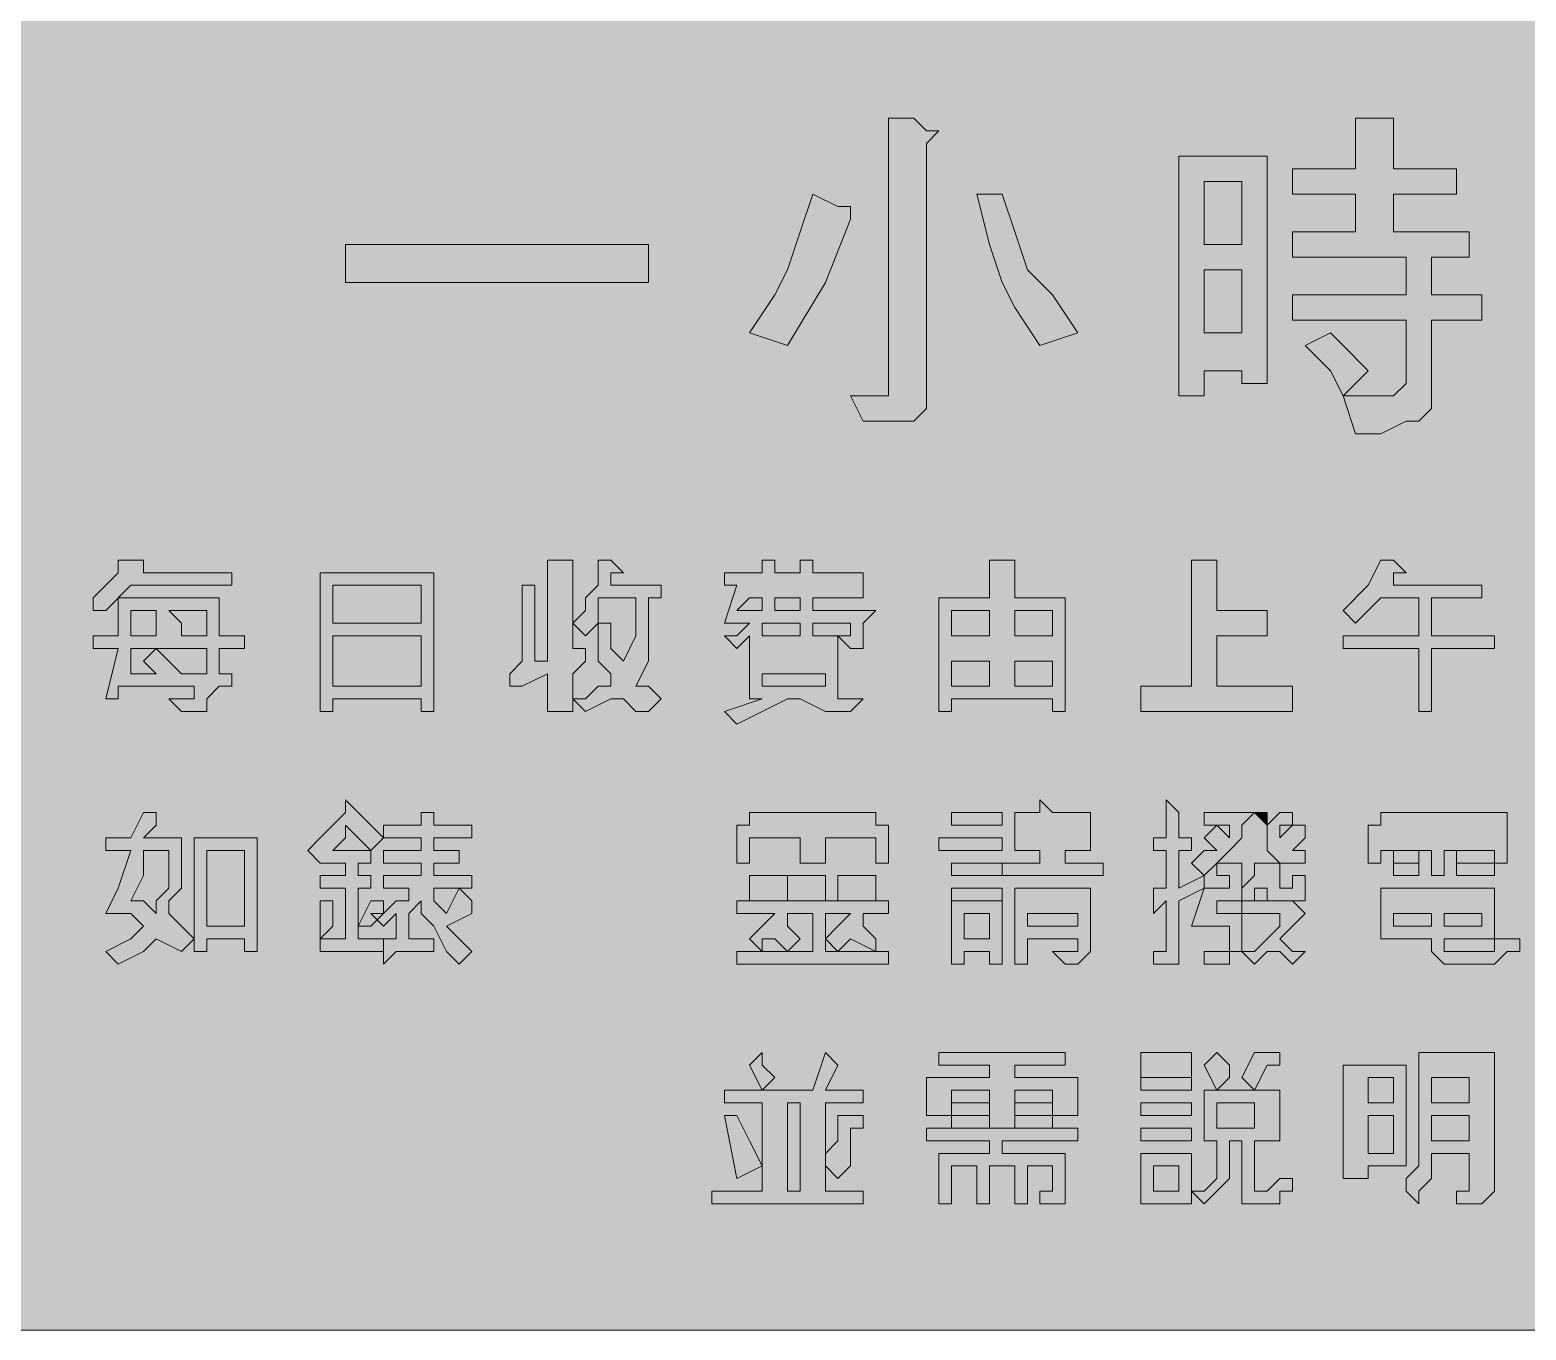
# Model space of a CAD drawing. Header units: metres. Extents: x 10 to 558, y 11 to 258.
# Drawn here: x 141.8 to 284, y 11.3 to 134.9 of the extents above; entities that cross this region are included whole.
import ezdxf

# ---------------------------------------------------------------- set-up
doc = ezdxf.new("R2010")
doc.units = ezdxf.units.M
doc.layers.add('FILL_FIREBRICK_C36B00', color=7, linetype='Continuous', true_color=0xc36b00)
doc.layers.add('FILL_WHITE_FFFFFF', color=7, linetype='Continuous', true_color=0xffffff)

msp = doc.modelspace()

# ---------------------------------------------------------------- hatches: boundary and pattern name
at = {"layer": 'FILL_FIREBRICK_C36B00', "true_color": 0xc36b00}
h = msp.add_hatch(color=7, dxfattribs=at)
h.dxf.hatch_style = 1
h.paths.add_polyline_path([(552.54, 258.46), (553.8, 258.33), (554.83, 257.97), (555.75, 257.28), (557.14, 255.67), (557.56, 254.96), (557.85, 254.28), (558.11, 252.89), (558.15, 251.28), (558.15, 18.48), (558.15, 14.88), (557.75, 14.83), (557.44, 14.67), (556.95, 14.13), (556.46, 13.36), (555.75, 12.48), (554.83, 11.79), (553.8, 11.43), (552.54, 11.3), (550.95, 11.28), (16.95, 11.28), (13.35, 11.28), (12.6, 11.88), (11.83, 12.29), (10.95, 12.48), (10.26, 14.09), (9.9, 15.48), (9.77, 16.87), (9.75, 18.48), (9.75, 251.28), (9.75, 254.88), (10.35, 255.63), (10.76, 256.4), (10.95, 257.28), (11.83, 257.47), (12.6, 257.88), (13.35, 258.48), (16.95, 258.48), (550.95, 258.48), (552.54, 258.46)])
at = {"layer": 'FILL_WHITE_FFFFFF', "true_color": 0xffffff}
h = msp.add_hatch(color=7, dxfattribs=at)
h.dxf.hatch_style = 1
h.paths.add_polyline_path([(226.95, 125.28), (228.15, 125.28), (226.95, 124.08), (226.95, 101.28), (226.95, 98.88), (225.75, 97.68), (224.55, 97.68), (223.35, 97.68), (220.95, 97.68), (219.75, 100.08), (222.15, 100.08), (223.35, 100.08), (223.35, 101.28), (223.35, 102.48), (223.35, 126.48), (225.75, 126.48), (226.95, 125.28)])
h = msp.add_hatch(color=7, dxfattribs=at)
h.dxf.hatch_style = 1
h.paths.add_polyline_path([(267.75, 119.28), (261.75, 119.28), (261.75, 121.68), (267.75, 121.68), (267.75, 126.48), (271.35, 126.48), (271.35, 125.28), (271.35, 121.68), (277.35, 121.68), (277.35, 119.28), (271.35, 119.28), (271.35, 115.68), (278.55, 115.68), (278.55, 113.28), (274.95, 113.28), (274.95, 109.68), (279.75, 109.68), (279.75, 107.28), (274.95, 107.28), (274.95, 100.08), (274.95, 98.88), (273.75, 97.68), (272.55, 97.68), (270.15, 96.48), (267.75, 96.48), (266.55, 100.08), (270.15, 100.08), (271.35, 100.08), (272.55, 101.28), (272.55, 107.28), (261.75, 107.28), (261.75, 109.68), (272.55, 109.68), (272.55, 113.28), (261.75, 113.28), (261.75, 115.68), (267.75, 115.68), (267.75, 119.28)])
h = msp.add_hatch(color=7, dxfattribs=at)
h.dxf.hatch_style = 1
h.paths.add_polyline_path([(256.95, 101.28), (256.95, 102.48), (253.35, 102.48), (253.35, 100.08), (250.95, 100.08), (250.95, 101.28), (250.95, 122.88), (259.35, 122.88), (259.35, 101.28), (256.95, 101.28)])
h.paths.add_polyline_path([(253.35, 120.48), (253.35, 114.48), (256.95, 114.48), (256.95, 120.48), (253.35, 120.48)], flags=16)
h.paths.add_polyline_path([(256.95, 112.08), (253.35, 112.08), (253.35, 106.08), (256.95, 106.08), (256.95, 112.08)], flags=16)
h = msp.add_hatch(color=7, dxfattribs=at)
h.dxf.hatch_style = 1
h.paths.add_polyline_path([(212.55, 109.68), (213.75, 112.08), (214.95, 115.68), (216.15, 119.28), (218.55, 118.08), (219.75, 118.08), (219.75, 116.88), (217.35, 110.88), (213.75, 104.88), (210.15, 106.08), (212.55, 109.68)])
h = msp.add_hatch(color=7, dxfattribs=at)
h.dxf.hatch_style = 1
h.paths.add_polyline_path([(235.35, 108.48), (234.15, 110.88), (232.95, 114.48), (231.75, 119.28), (234.15, 119.28), (235.35, 115.68), (236.55, 112.08), (238.95, 109.68), (241.35, 106.08), (237.75, 104.88), (235.35, 108.48)])
h = msp.add_hatch(color=7, dxfattribs=at)
h.dxf.hatch_style = 1
h.paths.add_polyline_path([(200.55, 114.48), (200.55, 110.88), (171.75, 110.88), (171.75, 114.48), (200.55, 114.48)])
h = msp.add_hatch(color=7, dxfattribs=at)
h.dxf.hatch_style = 1
h.paths.add_polyline_path([(266.55, 104.88), (268.95, 102.48), (266.55, 100.08), (265.35, 102.48), (262.95, 104.88), (265.35, 106.08), (266.55, 104.88)])
h = msp.add_hatch(color=7, dxfattribs=at)
h.dxf.hatch_style = 1
h.paths.add_polyline_path([(160.95, 82.08), (151.35, 82.08), (148.95, 79.68), (147.75, 79.68), (147.75, 80.88), (148.95, 82.08), (150.15, 83.28), (150.15, 84.48), (152.55, 84.48), (152.55, 83.28), (160.95, 83.28), (160.95, 82.08)])
h = msp.add_hatch(color=7, dxfattribs=at)
h.dxf.hatch_style = 1
h.paths.add_polyline_path([(188.55, 74.88), (188.55, 82.08), (189.75, 82.08), (189.75, 74.88), (190.95, 74.88), (190.95, 84.48), (192.15, 84.48), (193.35, 84.48), (193.35, 83.28), (193.35, 76.08), (194.55, 76.08), (194.55, 74.88), (193.35, 73.68), (193.35, 70.08), (190.95, 70.08), (190.95, 73.68), (188.55, 72.48), (187.35, 72.48), (187.35, 73.68), (188.55, 74.88)])
h = msp.add_hatch(color=7, dxfattribs=at)
h.dxf.hatch_style = 1
h.paths.add_polyline_path([(193.35, 78.48), (194.55, 79.68), (194.55, 80.88), (195.75, 82.08), (195.75, 84.48), (196.95, 84.48), (198.15, 83.28), (196.95, 83.28), (196.95, 82.08), (201.75, 82.08), (201.75, 80.88), (200.55, 80.88), (200.55, 78.48), (200.55, 76.08), (200.55, 74.88), (199.35, 72.48), (200.55, 72.48), (201.75, 71.28), (200.55, 70.08), (199.35, 70.08), (198.15, 71.28), (196.95, 71.28), (194.55, 70.08), (193.35, 71.28), (194.55, 71.28), (195.75, 72.48), (196.95, 72.48), (196.95, 73.68), (195.75, 74.88), (195.75, 77.28), (195.75, 78.48), (194.55, 77.28), (193.35, 78.48)])
h.paths.add_polyline_path([(196.95, 78.48), (196.95, 77.28), (196.95, 76.08), (198.15, 74.88), (199.35, 77.28), (199.35, 78.48), (199.35, 80.88), (195.75, 80.88), (195.75, 78.48), (196.95, 78.48)], flags=16)
h = msp.add_hatch(color=7, dxfattribs=at)
h.dxf.hatch_style = 1
h.paths.add_polyline_path([(214.95, 83.28), (214.95, 84.48), (216.15, 84.48), (216.15, 83.28), (220.95, 83.28), (220.95, 80.88), (216.15, 80.88), (216.15, 79.68), (222.15, 79.68), (220.95, 78.48), (220.95, 77.28), (220.95, 76.08), (219.75, 76.08), (218.55, 77.28), (218.55, 71.28), (220.95, 71.28), (219.75, 70.08), (217.35, 70.08), (214.95, 71.28), (213.75, 71.28), (211.35, 70.08), (208.95, 68.88), (207.75, 70.08), (211.35, 71.28), (210.15, 71.28), (210.15, 77.28), (208.95, 76.08), (207.75, 77.28), (208.95, 77.28), (210.15, 78.48), (208.95, 78.48), (207.75, 78.48), (208.95, 82.08), (207.75, 82.08), (207.75, 83.28), (211.35, 83.28), (211.35, 84.48), (212.55, 84.48), (212.55, 83.28), (214.95, 83.28)])
h.paths.add_polyline_path([(219.75, 77.28), (219.75, 78.48), (216.15, 78.48), (216.15, 77.28), (218.55, 77.28), (219.75, 77.28)], flags=16)
h.paths.add_polyline_path([(210.15, 80.88), (208.95, 79.68), (211.35, 79.68), (211.35, 80.88), (210.15, 80.88)], flags=16)
h.paths.add_polyline_path([(214.95, 80.88), (212.55, 80.88), (212.55, 79.68), (214.95, 79.68), (214.95, 80.88)], flags=16)
h.paths.add_polyline_path([(214.95, 77.28), (214.95, 78.48), (211.35, 78.48), (211.35, 77.28), (214.95, 77.28)], flags=16)
h.paths.add_polyline_path([(217.35, 73.68), (211.35, 73.68), (211.35, 72.48), (217.35, 72.48), (217.35, 73.68)], flags=16)
h = msp.add_hatch(color=7, dxfattribs=at)
h.dxf.hatch_style = 1
h.paths.add_polyline_path([(235.35, 83.28), (235.35, 80.88), (240.15, 80.88), (240.15, 70.08), (238.95, 70.08), (238.95, 71.28), (229.35, 71.28), (229.35, 70.08), (228.15, 70.08), (228.15, 80.88), (232.95, 80.88), (232.95, 84.48), (234.15, 84.48), (235.35, 84.48), (235.35, 83.28)])
h.paths.add_polyline_path([(232.95, 77.28), (232.95, 79.68), (229.35, 79.68), (229.35, 77.28), (232.95, 77.28)], flags=16)
h.paths.add_polyline_path([(235.35, 77.28), (238.95, 77.28), (238.95, 79.68), (235.35, 79.68), (235.35, 77.28)], flags=16)
h.paths.add_polyline_path([(229.35, 74.88), (229.35, 72.48), (232.95, 72.48), (232.95, 74.88), (229.35, 74.88)], flags=16)
h.paths.add_polyline_path([(238.95, 74.88), (235.35, 74.88), (235.35, 72.48), (238.95, 72.48), (238.95, 74.88)], flags=16)
h = msp.add_hatch(color=7, dxfattribs=at)
h.dxf.hatch_style = 1
h.paths.add_polyline_path([(254.55, 84.48), (254.55, 83.28), (254.55, 79.68), (259.35, 79.68), (259.35, 77.28), (254.55, 77.28), (254.55, 72.48), (261.75, 72.48), (261.75, 70.08), (247.35, 70.08), (247.35, 72.48), (252.15, 72.48), (252.15, 84.48), (253.35, 84.48), (254.55, 84.48)])
h = msp.add_hatch(color=7, dxfattribs=at)
h.dxf.hatch_style = 1
h.paths.add_polyline_path([(268.95, 82.08), (270.15, 84.48), (271.35, 84.48), (272.55, 83.28), (271.35, 83.28), (271.35, 82.08), (279.75, 82.08), (279.75, 80.88), (274.95, 80.88), (274.95, 77.28), (280.95, 77.28), (280.95, 76.08), (274.95, 76.08), (274.95, 70.08), (273.75, 70.08), (273.75, 76.08), (266.55, 76.08), (266.55, 77.28), (273.75, 77.28), (273.75, 80.88), (270.15, 80.88), (267.75, 78.48), (266.55, 79.68), (268.95, 82.08)])
h = msp.add_hatch(color=7, dxfattribs=at)
h.dxf.hatch_style = 1
h.paths.add_polyline_path([(180.15, 70.08), (178.95, 70.08), (178.95, 71.28), (170.55, 71.28), (170.55, 70.08), (169.35, 70.08), (169.35, 83.28), (180.15, 83.28), (180.15, 70.08)])
h.paths.add_polyline_path([(170.55, 77.28), (170.55, 72.48), (178.95, 72.48), (178.95, 77.28), (170.55, 77.28)], flags=16)
h.paths.add_polyline_path([(178.95, 82.08), (170.55, 82.08), (170.55, 78.48), (178.95, 78.48), (178.95, 82.08)], flags=16)
h = msp.add_hatch(color=7, dxfattribs=at)
h.dxf.hatch_style = 1
h.paths.add_polyline_path([(162.15, 77.28), (162.15, 76.08), (159.75, 76.08), (159.75, 73.68), (160.95, 73.68), (160.95, 72.48), (159.75, 72.48), (158.55, 71.28), (158.55, 70.08), (157.35, 70.08), (156.15, 70.08), (154.95, 71.28), (156.15, 71.28), (157.35, 71.28), (157.35, 72.48), (150.15, 72.48), (150.15, 71.28), (148.95, 71.28), (150.15, 76.08), (147.75, 76.08), (147.75, 77.28), (150.15, 77.28), (150.15, 80.88), (159.75, 80.88), (159.75, 77.28), (162.15, 77.28)])
h.paths.add_polyline_path([(158.55, 79.68), (154.95, 79.68), (156.15, 78.48), (156.15, 77.28), (158.55, 77.28), (158.55, 79.68)], flags=16)
h.paths.add_polyline_path([(153.75, 79.68), (151.35, 79.68), (151.35, 77.28), (153.75, 77.28), (153.75, 78.48), (153.75, 79.68)], flags=16)
h.paths.add_polyline_path([(156.15, 73.68), (158.55, 73.68), (158.55, 76.08), (153.75, 76.08), (154.95, 74.88), (156.15, 73.68)], flags=16)
h.paths.add_polyline_path([(151.35, 76.08), (151.35, 73.68), (153.75, 73.68), (152.55, 74.88), (153.75, 76.08), (151.35, 76.08)], flags=16)
h = msp.add_hatch(color=7, dxfattribs=at)
h.dxf.hatch_style = 1
h.paths.add_polyline_path([(169.35, 58.08), (170.55, 59.28), (171.75, 60.48), (171.75, 61.68), (172.95, 60.48), (174.15, 59.28), (175.35, 58.08), (174.15, 56.88), (174.15, 55.68), (172.95, 55.68), (172.95, 54.48), (174.15, 54.48), (174.15, 53.28), (172.95, 53.28), (172.95, 48.48), (175.35, 48.48), (175.35, 47.28), (170.55, 47.28), (169.35, 47.28), (169.35, 48.48), (171.75, 48.48), (171.75, 53.28), (169.35, 53.28), (169.35, 54.48), (171.75, 54.48), (171.75, 55.68), (169.35, 55.68), (168.15, 56.88), (169.35, 58.08)])
h.paths.add_polyline_path([(172.95, 58.08), (171.75, 59.28), (171.75, 58.08), (170.55, 56.88), (174.15, 56.88), (172.95, 58.08)], flags=16)
h = msp.add_hatch(color=7, dxfattribs=at)
h.dxf.hatch_style = 1
h.paths.add_polyline_path([(240.15, 56.88), (240.15, 55.68), (243.75, 55.68), (243.75, 54.48), (234.15, 54.48), (234.15, 55.68), (237.75, 55.68), (237.75, 56.88), (235.35, 56.88), (235.35, 58.08), (235.35, 60.48), (237.75, 60.48), (237.75, 61.68), (238.95, 60.48), (240.15, 60.48), (242.55, 60.48), (242.55, 58.08), (242.55, 56.88), (240.15, 56.88)])
h = msp.add_hatch(color=7, dxfattribs=at)
h.dxf.hatch_style = 1
h.paths.add_polyline_path([(252.15, 58.08), (252.15, 56.88), (250.95, 56.88), (250.95, 53.28), (253.35, 54.48), (253.35, 53.28), (250.95, 52.08), (250.95, 48.48), (250.95, 47.28), (250.95, 46.08), (249.75, 46.08), (248.55, 46.08), (248.55, 47.28), (249.75, 47.28), (249.75, 48.48), (249.75, 52.08), (248.55, 50.88), (248.55, 52.08), (248.55, 53.28), (249.75, 53.28), (249.75, 56.88), (248.55, 56.88), (248.55, 58.08), (249.75, 58.08), (249.75, 61.68), (250.95, 60.48), (250.95, 58.08), (252.15, 58.08)])
h = msp.add_hatch(color=7, dxfattribs=at)
h.dxf.hatch_style = 1
h.paths.add_polyline_path([(151.35, 58.08), (152.55, 60.48), (153.75, 60.48), (153.75, 59.28), (152.55, 58.08), (156.15, 58.08), (156.15, 56.88), (156.15, 54.48), (156.15, 53.28), (154.95, 52.08), (154.95, 50.88), (157.35, 48.48), (156.15, 47.28), (153.75, 48.48), (152.55, 47.28), (150.15, 46.08), (148.95, 47.28), (151.35, 48.48), (152.55, 49.68), (151.35, 50.88), (148.95, 50.88), (150.15, 53.28), (151.35, 56.88), (148.95, 56.88), (148.95, 58.08), (151.35, 58.08)])
h.paths.add_polyline_path([(151.35, 52.08), (152.55, 52.08), (153.75, 50.88), (153.75, 52.08), (154.95, 53.28), (154.95, 54.48), (154.95, 56.88), (152.55, 56.88), (152.55, 54.48), (151.35, 52.08)], flags=16)
h = msp.add_hatch(color=7, dxfattribs=at)
h.dxf.hatch_style = 1
h.paths.add_polyline_path([(183.75, 50.88), (181.35, 49.68), (182.55, 48.48), (183.75, 47.28), (182.55, 46.08), (181.35, 47.28), (180.15, 49.68), (178.95, 50.88), (178.95, 52.08), (177.75, 50.88), (177.75, 48.48), (180.15, 48.48), (180.15, 47.28), (176.55, 47.28), (175.35, 46.08), (175.35, 47.28), (175.35, 48.48), (176.55, 48.48), (176.55, 50.88), (175.35, 49.68), (174.15, 50.88), (175.35, 50.88), (176.55, 52.08), (177.75, 52.08), (177.75, 53.28), (175.35, 53.28), (175.35, 54.48), (178.95, 54.48), (178.95, 55.68), (175.35, 55.68), (175.35, 56.88), (178.95, 56.88), (178.95, 58.08), (175.35, 58.08), (175.35, 59.28), (178.95, 59.28), (178.95, 60.48), (180.15, 60.48), (180.15, 59.28), (183.75, 59.28), (183.75, 58.08), (180.15, 58.08), (180.15, 56.88), (182.55, 56.88), (182.55, 55.68), (180.15, 55.68), (180.15, 54.48), (183.75, 54.48), (183.75, 53.28), (182.55, 53.28), (183.75, 52.08), (183.75, 50.88)])
h.paths.add_polyline_path([(180.15, 53.28), (180.15, 52.08), (181.35, 50.88), (182.55, 53.28), (180.15, 53.28)], flags=16)
h = msp.add_hatch(color=7, dxfattribs=at)
h.dxf.hatch_style = 1
h.paths.add_polyline_path([(222.15, 60.48), (222.15, 59.28), (223.35, 59.28), (223.35, 55.68), (222.15, 55.68), (222.15, 58.08), (217.35, 58.08), (217.35, 55.68), (214.95, 55.68), (214.95, 58.08), (210.15, 58.08), (210.15, 55.68), (208.95, 55.68), (208.95, 59.28), (210.15, 59.28), (210.15, 60.48), (222.15, 60.48)])
h = msp.add_hatch(color=7, dxfattribs=at)
h.dxf.hatch_style = 1
h.paths.add_polyline_path([(234.15, 60.48), (234.15, 59.28), (229.35, 59.28), (229.35, 60.48), (234.15, 60.48)])
h = msp.add_hatch(color=7, dxfattribs=at)
h.dxf.hatch_style = 1
h.paths.add_polyline_path([(258.15, 60.48), (256.95, 59.28), (256.95, 58.08), (255.75, 56.88), (254.55, 55.68), (253.35, 54.48), (252.15, 55.68), (253.35, 56.88), (254.55, 56.88), (253.35, 58.08), (254.55, 59.28), (253.35, 59.28), (253.35, 60.48), (256.95, 60.48), (258.15, 60.48)])
h.paths.add_polyline_path([(255.75, 58.08), (255.75, 59.28), (254.55, 59.28), (255.75, 58.08)], flags=16)
h = msp.add_hatch(color=7, dxfattribs=at)
h.dxf.hatch_style = 1
h.paths.add_polyline_path([(259.35, 59.28), (258.15, 60.48), (259.35, 60.48), (259.35, 59.28)])
h = msp.add_hatch(color=7, dxfattribs=at)
h.dxf.hatch_style = 1
h.paths.add_polyline_path([(261.75, 56.88), (262.95, 56.88), (262.95, 55.68), (260.55, 55.68), (259.35, 56.88), (259.35, 59.28), (260.55, 60.48), (261.75, 60.48), (261.75, 59.28), (262.95, 59.28), (262.95, 58.08), (261.75, 56.88)])
h.paths.add_polyline_path([(260.55, 59.28), (260.55, 58.08), (261.75, 59.28), (260.55, 59.28)], flags=16)
h = msp.add_hatch(color=7, dxfattribs=at)
h.dxf.hatch_style = 1
h.paths.add_polyline_path([(282.15, 60.48), (282.15, 59.28), (282.15, 55.68), (280.95, 55.68), (280.95, 56.88), (276.15, 56.88), (276.15, 54.48), (274.95, 54.48), (274.95, 56.88), (270.15, 56.88), (270.15, 55.68), (268.95, 55.68), (268.95, 59.28), (270.15, 59.28), (270.15, 60.48), (282.15, 60.48)])
h = msp.add_hatch(color=7, dxfattribs=at)
h.dxf.hatch_style = 1
h.paths.add_polyline_path([(163.35, 58.08), (163.35, 47.28), (162.15, 47.28), (162.15, 48.48), (158.55, 48.48), (158.55, 47.28), (157.35, 47.28), (157.35, 58.08), (163.35, 58.08)])
h.paths.add_polyline_path([(162.15, 56.88), (158.55, 56.88), (158.55, 49.68), (162.15, 49.68), (162.15, 56.88)], flags=16)
h = msp.add_hatch(color=7, dxfattribs=at)
h.dxf.hatch_style = 1
h.paths.add_polyline_path([(234.15, 58.08), (234.15, 56.88), (228.15, 56.88), (228.15, 58.08), (234.15, 58.08)])
h = msp.add_hatch(color=7, dxfattribs=at)
h.dxf.hatch_style = 1
h.paths.add_polyline_path([(234.15, 55.68), (234.15, 54.48), (229.35, 54.48), (229.35, 55.68), (234.15, 55.68)])
h = msp.add_hatch(color=7, dxfattribs=at)
h.dxf.hatch_style = 1
h.paths.add_polyline_path([(252.15, 49.68), (253.35, 53.28), (255.75, 53.28), (255.75, 54.48), (254.55, 54.48), (254.55, 55.68), (256.95, 55.68), (256.95, 52.08), (254.55, 52.08), (254.55, 50.88), (256.95, 50.88), (256.95, 48.48), (256.95, 47.28), (255.75, 47.28), (255.75, 48.48), (255.75, 49.68), (253.35, 49.68), (252.15, 49.68)])
h = msp.add_hatch(color=7, dxfattribs=at)
h.dxf.hatch_style = 1
h.paths.add_polyline_path([(256.95, 52.08), (256.95, 53.28), (258.15, 54.48), (258.15, 55.68), (259.35, 55.68), (260.55, 55.68), (260.55, 53.28), (261.75, 53.28), (261.75, 54.48), (262.95, 54.48), (262.95, 53.28), (262.95, 52.08), (261.75, 52.08), (260.55, 52.08), (259.35, 52.08), (259.35, 53.28), (258.15, 53.28), (258.15, 52.08), (256.95, 52.08)])
h = msp.add_hatch(color=7, dxfattribs=at)
h.dxf.hatch_style = 1
h.paths.add_polyline_path([(273.75, 56.88), (273.75, 55.68), (271.35, 55.68), (271.35, 56.88), (273.75, 56.88)])
h = msp.add_hatch(color=7, dxfattribs=at)
h.dxf.hatch_style = 1
h.paths.add_polyline_path([(273.75, 55.68), (273.75, 54.48), (271.35, 54.48), (271.35, 55.68), (273.75, 55.68)])
h = msp.add_hatch(color=7, dxfattribs=at)
h.dxf.hatch_style = 1
h.paths.add_polyline_path([(280.95, 56.88), (280.95, 55.68), (277.35, 55.68), (277.35, 56.88), (280.95, 56.88)])
h = msp.add_hatch(color=7, dxfattribs=at)
h.dxf.hatch_style = 1
h.paths.add_polyline_path([(280.95, 55.68), (280.95, 54.48), (277.35, 54.48), (277.35, 55.68), (280.95, 55.68)])
h = msp.add_hatch(color=7, dxfattribs=at)
h.dxf.hatch_style = 1
h.paths.add_polyline_path([(213.75, 54.48), (213.75, 52.08), (210.15, 52.08), (210.15, 54.48), (213.75, 54.48)])
h = msp.add_hatch(color=7, dxfattribs=at)
h.dxf.hatch_style = 1
h.paths.add_polyline_path([(217.35, 54.48), (217.35, 52.08), (213.75, 52.08), (213.75, 54.48), (217.35, 54.48)])
h = msp.add_hatch(color=7, dxfattribs=at)
h.dxf.hatch_style = 1
h.paths.add_polyline_path([(222.15, 54.48), (222.15, 52.08), (218.55, 52.08), (218.55, 54.48), (222.15, 54.48)])
h = msp.add_hatch(color=7, dxfattribs=at)
h.dxf.hatch_style = 1
h.paths.add_polyline_path([(234.15, 53.28), (234.15, 52.08), (229.35, 52.08), (229.35, 53.28), (234.15, 53.28)])
h = msp.add_hatch(color=7, dxfattribs=at)
h.dxf.hatch_style = 1
h.paths.add_polyline_path([(242.55, 53.28), (242.55, 48.48), (242.55, 47.28), (241.35, 46.08), (240.15, 46.08), (238.95, 47.28), (240.15, 47.28), (241.35, 47.28), (241.35, 48.48), (236.55, 48.48), (236.55, 46.08), (235.35, 46.08), (235.35, 53.28), (242.55, 53.28)])
h.paths.add_polyline_path([(241.35, 50.88), (236.55, 50.88), (236.55, 49.68), (241.35, 49.68), (241.35, 50.88)], flags=16)
h = msp.add_hatch(color=7, dxfattribs=at)
h.dxf.hatch_style = 1
h.paths.add_polyline_path([(282.15, 47.28), (280.95, 46.08), (276.15, 46.08), (274.95, 47.28), (274.95, 48.48), (270.15, 48.48), (270.15, 53.28), (280.95, 53.28), (280.95, 48.48), (282.15, 48.48), (283.35, 48.48), (283.35, 47.28), (282.15, 47.28)])
h.paths.add_polyline_path([(276.15, 48.48), (276.15, 47.28), (277.35, 47.28), (280.95, 47.28), (280.95, 48.48), (276.15, 48.48)], flags=16)
h.paths.add_polyline_path([(276.15, 50.88), (276.15, 49.68), (279.75, 49.68), (279.75, 50.88), (276.15, 50.88)], flags=16)
h.paths.add_polyline_path([(274.95, 50.88), (271.35, 50.88), (271.35, 49.68), (274.95, 49.68), (274.95, 50.88)], flags=16)
h = msp.add_hatch(color=7, dxfattribs=at)
h.dxf.hatch_style = 1
h.paths.add_polyline_path([(170.55, 50.88), (170.55, 49.68), (169.35, 48.48), (169.35, 50.88), (169.35, 52.08), (170.55, 52.08), (170.55, 50.88)])
h = msp.add_hatch(color=7, dxfattribs=at)
h.dxf.hatch_style = 1
h.paths.add_polyline_path([(174.15, 52.08), (175.35, 52.08), (175.35, 50.88), (174.15, 49.68), (172.95, 49.68), (174.15, 52.08)])
h = msp.add_hatch(color=7, dxfattribs=at)
h.dxf.hatch_style = 1
h.paths.add_polyline_path([(211.35, 47.28), (210.15, 48.48), (211.35, 49.68), (212.55, 50.88), (208.95, 50.88), (208.95, 52.08), (223.35, 52.08), (223.35, 50.88), (220.95, 50.88), (220.95, 49.68), (222.15, 48.48), (222.15, 47.28), (223.35, 47.28), (223.35, 46.08), (208.95, 46.08), (208.95, 47.28), (211.35, 47.28)])
h.paths.add_polyline_path([(213.75, 47.28), (212.55, 48.48), (211.35, 48.48), (211.35, 47.28), (213.75, 47.28)], flags=16)
h.paths.add_polyline_path([(216.15, 47.28), (216.15, 50.88), (213.75, 50.88), (213.75, 49.68), (214.95, 48.48), (213.75, 47.28), (216.15, 47.28)], flags=16)
h.paths.add_polyline_path([(219.75, 48.48), (218.55, 47.28), (222.15, 47.28), (219.75, 48.48)], flags=16)
h.paths.add_polyline_path([(217.35, 48.48), (217.35, 47.28), (218.55, 47.28), (217.35, 48.48)], flags=16)
h.paths.add_polyline_path([(218.55, 49.68), (219.75, 50.88), (217.35, 50.88), (217.35, 48.48), (218.55, 49.68)], flags=16)
h = msp.add_hatch(color=7, dxfattribs=at)
h.dxf.hatch_style = 1
h.paths.add_polyline_path([(234.15, 52.08), (234.15, 46.08), (232.95, 46.08), (232.95, 47.28), (230.55, 47.28), (230.55, 46.08), (229.35, 46.08), (229.35, 52.08), (234.15, 52.08)])
h.paths.add_polyline_path([(232.95, 50.88), (230.55, 50.88), (230.55, 48.48), (232.95, 48.48), (232.95, 50.88)], flags=16)
h = msp.add_hatch(color=7, dxfattribs=at)
h.dxf.hatch_style = 1
h.paths.add_polyline_path([(260.55, 50.88), (256.95, 50.88), (256.95, 52.08), (261.75, 52.08), (262.95, 50.88), (260.55, 48.48), (261.75, 47.28), (262.95, 47.28), (261.75, 46.08), (260.55, 47.28), (259.35, 47.28), (258.15, 46.08), (256.95, 47.28), (258.15, 47.28), (259.35, 48.48), (260.55, 49.68), (260.55, 50.88)])
h = msp.add_hatch(color=7, dxfattribs=at)
h.dxf.hatch_style = 1
h.paths.add_polyline_path([(253.35, 47.28), (254.55, 47.28), (255.75, 47.28), (255.75, 46.08), (253.35, 46.08), (253.35, 47.28)])
h = msp.add_hatch(color=7, dxfattribs=at)
h.dxf.hatch_style = 1
h.paths.add_polyline_path([(217.35, 34.08), (220.95, 34.08), (220.95, 32.88), (217.35, 32.88), (217.35, 24.48), (220.95, 24.48), (220.95, 23.28), (206.55, 23.28), (206.55, 24.48), (211.35, 24.48), (211.35, 32.88), (207.75, 32.88), (207.75, 34.08), (211.35, 34.08), (216.15, 34.08), (217.35, 37.68), (218.55, 36.48), (217.35, 34.08)])
h.paths.add_polyline_path([(214.95, 32.88), (213.75, 32.88), (213.75, 24.48), (214.95, 24.48), (214.95, 32.88)], flags=16)
h = msp.add_hatch(color=7, dxfattribs=at)
h.dxf.hatch_style = 1
h.paths.add_polyline_path([(212.55, 35.28), (211.35, 34.08), (210.15, 36.48), (211.35, 37.68), (211.35, 36.48), (212.55, 35.28)])
h = msp.add_hatch(color=7, dxfattribs=at)
h.dxf.hatch_style = 1
h.paths.add_polyline_path([(241.35, 35.28), (241.35, 31.68), (238.95, 31.68), (238.95, 34.08), (235.35, 34.08), (235.35, 30.48), (232.95, 30.48), (232.95, 34.08), (229.35, 34.08), (229.35, 31.68), (226.95, 31.68), (226.95, 35.28), (232.95, 35.28), (232.95, 36.48), (228.15, 36.48), (228.15, 37.68), (240.15, 37.68), (240.15, 36.48), (235.35, 36.48), (235.35, 35.28), (241.35, 35.28)])
h = msp.add_hatch(color=7, dxfattribs=at)
h.dxf.hatch_style = 1
h.paths.add_polyline_path([(252.15, 37.68), (252.15, 35.28), (247.35, 35.28), (247.35, 37.68), (252.15, 37.68)])
h = msp.add_hatch(color=7, dxfattribs=at)
h.dxf.hatch_style = 1
h.paths.add_polyline_path([(253.35, 36.48), (254.55, 37.68), (255.75, 36.48), (255.75, 35.28), (254.55, 34.08), (253.35, 36.48)])
h = msp.add_hatch(color=7, dxfattribs=at)
h.dxf.hatch_style = 1
h.paths.add_polyline_path([(258.15, 37.68), (259.35, 37.68), (260.55, 37.68), (260.55, 36.48), (259.35, 36.48), (258.15, 34.08), (256.95, 35.28), (258.15, 37.68)])
h = msp.add_hatch(color=7, dxfattribs=at)
h.dxf.hatch_style = 1
h.paths.add_polyline_path([(280.95, 24.48), (279.75, 23.28), (278.55, 23.28), (277.35, 23.28), (277.35, 24.48), (278.55, 24.48), (278.55, 25.68), (278.55, 28.08), (274.95, 28.08), (274.95, 26.88), (274.95, 25.68), (273.75, 24.48), (273.75, 23.28), (272.55, 24.48), (272.55, 25.68), (273.75, 26.88), (273.75, 28.08), (273.75, 29.28), (273.75, 37.68), (280.95, 37.68), (280.95, 25.68), (280.95, 24.48)])
h.paths.add_polyline_path([(274.95, 35.28), (274.95, 32.88), (278.55, 32.88), (278.55, 35.28), (274.95, 35.28)], flags=16)
h.paths.add_polyline_path([(278.55, 31.68), (274.95, 31.68), (274.95, 29.28), (278.55, 29.28), (278.55, 31.68)], flags=16)
h = msp.add_hatch(color=7, dxfattribs=at)
h.dxf.hatch_style = 1
h.paths.add_polyline_path([(271.35, 26.88), (268.95, 26.88), (268.95, 25.68), (266.55, 25.68), (266.55, 36.48), (272.55, 36.48), (272.55, 26.88), (271.35, 26.88)])
h.paths.add_polyline_path([(268.95, 35.28), (268.95, 32.88), (271.35, 32.88), (271.35, 35.28), (268.95, 35.28)], flags=16)
h.paths.add_polyline_path([(271.35, 31.68), (268.95, 31.68), (268.95, 28.08), (271.35, 28.08), (271.35, 31.68)], flags=16)
h = msp.add_hatch(color=7, dxfattribs=at)
h.dxf.hatch_style = 1
h.paths.add_polyline_path([(252.15, 35.28), (252.15, 34.08), (247.35, 34.08), (247.35, 35.28), (252.15, 35.28)])
h = msp.add_hatch(color=7, dxfattribs=at)
h.dxf.hatch_style = 1
h.paths.add_polyline_path([(232.95, 34.08), (232.95, 32.88), (229.35, 32.88), (229.35, 34.08), (232.95, 34.08)])
h = msp.add_hatch(color=7, dxfattribs=at)
h.dxf.hatch_style = 1
h.paths.add_polyline_path([(238.95, 34.08), (238.95, 32.88), (235.35, 32.88), (235.35, 34.08), (238.95, 34.08)])
h = msp.add_hatch(color=7, dxfattribs=at)
h.dxf.hatch_style = 1
h.paths.add_polyline_path([(252.15, 32.88), (252.15, 31.68), (247.35, 31.68), (247.35, 32.88), (252.15, 32.88)])
h = msp.add_hatch(color=7, dxfattribs=at)
h.dxf.hatch_style = 1
h.paths.add_polyline_path([(260.55, 34.08), (260.55, 29.28), (258.15, 29.28), (258.15, 25.68), (258.15, 24.48), (259.35, 24.48), (260.55, 25.68), (261.75, 25.68), (261.75, 24.48), (260.55, 24.48), (260.55, 23.28), (259.35, 23.28), (258.15, 23.28), (256.95, 23.28), (256.95, 24.48), (256.95, 25.68), (256.95, 29.28), (255.75, 29.28), (255.75, 26.88), (255.75, 25.68), (254.55, 24.48), (253.35, 23.28), (252.15, 24.48), (253.35, 24.48), (254.55, 25.68), (254.55, 26.88), (254.55, 29.28), (253.35, 29.28), (253.35, 34.08), (260.55, 34.08)])
h.paths.add_polyline_path([(258.15, 32.88), (254.55, 32.88), (254.55, 30.48), (258.15, 30.48), (258.15, 32.88)], flags=16)
h = msp.add_hatch(color=7, dxfattribs=at)
h.dxf.hatch_style = 1
h.paths.add_polyline_path([(210.15, 29.28), (211.35, 26.88), (208.95, 25.68), (207.75, 31.68), (208.95, 31.68), (210.15, 29.28)])
h = msp.add_hatch(color=7, dxfattribs=at)
h.dxf.hatch_style = 1
h.paths.add_polyline_path([(217.35, 28.08), (218.55, 29.28), (218.55, 30.48), (218.55, 31.68), (219.75, 31.68), (220.95, 31.68), (220.95, 30.48), (219.75, 30.48), (219.75, 29.28), (219.75, 28.08), (219.75, 26.88), (218.55, 25.68), (217.35, 26.88), (217.35, 28.08)])
h = msp.add_hatch(color=7, dxfattribs=at)
h.dxf.hatch_style = 1
h.paths.add_polyline_path([(232.95, 31.68), (232.95, 30.48), (229.35, 30.48), (229.35, 31.68), (232.95, 31.68)])
h = msp.add_hatch(color=7, dxfattribs=at)
h.dxf.hatch_style = 1
h.paths.add_polyline_path([(238.95, 31.68), (238.95, 30.48), (235.35, 30.48), (235.35, 31.68), (238.95, 31.68)])
h = msp.add_hatch(color=7, dxfattribs=at)
h.dxf.hatch_style = 1
h.paths.add_polyline_path([(241.35, 29.28), (234.15, 29.28), (234.15, 28.08), (240.15, 28.08), (240.15, 24.48), (240.15, 23.28), (238.95, 23.28), (237.75, 23.28), (237.75, 24.48), (238.95, 24.48), (238.95, 25.68), (238.95, 26.88), (236.55, 26.88), (236.55, 23.28), (235.35, 23.28), (235.35, 26.88), (232.95, 26.88), (232.95, 23.28), (231.75, 23.28), (231.75, 26.88), (229.35, 26.88), (229.35, 23.28), (228.15, 23.28), (228.15, 28.08), (232.95, 28.08), (232.95, 29.28), (226.95, 29.28), (226.95, 30.48), (241.35, 30.48), (241.35, 29.28)])
h = msp.add_hatch(color=7, dxfattribs=at)
h.dxf.hatch_style = 1
h.paths.add_polyline_path([(252.15, 30.48), (252.15, 29.28), (247.35, 29.28), (247.35, 30.48), (252.15, 30.48)])
h = msp.add_hatch(color=7, dxfattribs=at)
h.dxf.hatch_style = 1
h.paths.add_polyline_path([(252.15, 28.08), (252.15, 23.28), (250.95, 23.28), (248.55, 23.28), (247.35, 23.28), (247.35, 28.08), (252.15, 28.08)])
h.paths.add_polyline_path([(250.95, 26.88), (248.55, 26.88), (248.55, 24.48), (250.95, 24.48), (250.95, 26.88)], flags=16)

# ---------------------------------------------------------------- linework, layer by layer
at = {"layer": 'FILL_FIREBRICK_C36B00', "lineweight": 0, "true_color": 0xc36b00}
msp.add_lwpolyline([(550.95, 11.28), (16.95, 11.28), (13.35, 11.28), (12.6, 11.88), (11.83, 12.29), (10.95, 12.48), (10.26, 14.09), (9.9, 15.48), (9.77, 16.87), (9.75, 18.48), (9.75, 251.28), (9.75, 254.88), (10.35, 255.63), (10.76, 256.4), (10.95, 257.28), (11.83, 257.47), (12.6, 257.88), (13.35, 258.48), (16.95, 258.48), (550.95, 258.48)], dxfattribs=at)
at = {"layer": 'FILL_WHITE_FFFFFF', "lineweight": 0, "true_color": 0xffffff}
for points in [[(226.95, 125.28), (228.15, 125.28), (226.95, 124.08), (226.95, 101.28), (226.95, 98.88), (225.75, 97.68), (224.55, 97.68), (223.35, 97.68), (220.95, 97.68), (219.75, 100.08), (222.15, 100.08), (223.35, 100.08), (223.35, 101.28), (223.35, 102.48), (223.35, 126.48), (225.75, 126.48)], [(267.75, 119.28), (261.75, 119.28), (261.75, 121.68), (267.75, 121.68), (267.75, 126.48), (271.35, 126.48), (271.35, 125.28), (271.35, 121.68), (277.35, 121.68), (277.35, 119.28), (271.35, 119.28), (271.35, 115.68), (278.55, 115.68), (278.55, 113.28), (274.95, 113.28), (274.95, 109.68), (279.75, 109.68), (279.75, 107.28), (274.95, 107.28), (274.95, 100.08), (274.95, 98.88), (273.75, 97.68), (272.55, 97.68), (270.15, 96.48), (267.75, 96.48), (266.55, 100.08), (270.15, 100.08), (271.35, 100.08), (272.55, 101.28), (272.55, 107.28), (261.75, 107.28), (261.75, 109.68), (272.55, 109.68), (272.55, 113.28), (261.75, 113.28), (261.75, 115.68), (267.75, 115.68)], [(256.95, 101.28), (256.95, 102.48), (253.35, 102.48), (253.35, 100.08), (250.95, 100.08), (250.95, 101.28), (250.95, 122.88), (259.35, 122.88), (259.35, 101.28)], [(253.35, 120.48), (253.35, 114.48), (256.95, 114.48), (256.95, 120.48)], [(212.55, 109.68), (213.75, 112.08), (214.95, 115.68), (216.15, 119.28), (218.55, 118.08), (219.75, 118.08), (219.75, 116.88), (217.35, 110.88), (213.75, 104.88), (210.15, 106.08)], [(235.35, 108.48), (234.15, 110.88), (232.95, 114.48), (231.75, 119.28), (234.15, 119.28), (235.35, 115.68), (236.55, 112.08), (238.95, 109.68), (241.35, 106.08), (237.75, 104.88)], [(200.55, 114.48), (200.55, 110.88), (171.75, 110.88), (171.75, 114.48)], [(256.95, 112.08), (253.35, 112.08), (253.35, 106.08), (256.95, 106.08)], [(266.55, 104.88), (268.95, 102.48), (266.55, 100.08), (265.35, 102.48), (262.95, 104.88), (265.35, 106.08)], [(160.95, 82.08), (151.35, 82.08), (148.95, 79.68), (147.75, 79.68), (147.75, 80.88), (148.95, 82.08), (150.15, 83.28), (150.15, 84.48), (152.55, 84.48), (152.55, 83.28), (160.95, 83.28)], [(188.55, 74.88), (188.55, 82.08), (189.75, 82.08), (189.75, 74.88), (190.95, 74.88), (190.95, 84.48), (192.15, 84.48), (193.35, 84.48), (193.35, 83.28), (193.35, 76.08), (194.55, 76.08), (194.55, 74.88), (193.35, 73.68), (193.35, 70.08), (190.95, 70.08), (190.95, 73.68), (188.55, 72.48), (187.35, 72.48), (187.35, 73.68)], [(193.35, 78.48), (194.55, 79.68), (194.55, 80.88), (195.75, 82.08), (195.75, 84.48), (196.95, 84.48), (198.15, 83.28), (196.95, 83.28), (196.95, 82.08), (201.75, 82.08), (201.75, 80.88), (200.55, 80.88), (200.55, 78.48), (200.55, 76.08), (200.55, 74.88), (199.35, 72.48), (200.55, 72.48), (201.75, 71.28), (200.55, 70.08), (199.35, 70.08), (198.15, 71.28), (196.95, 71.28), (194.55, 70.08), (193.35, 71.28), (194.55, 71.28), (195.75, 72.48), (196.95, 72.48), (196.95, 73.68), (195.75, 74.88), (195.75, 77.28), (195.75, 78.48), (194.55, 77.28)], [(214.95, 83.28), (214.95, 84.48), (216.15, 84.48), (216.15, 83.28), (220.95, 83.28), (220.95, 80.88), (216.15, 80.88), (216.15, 79.68), (222.15, 79.68), (220.95, 78.48), (220.95, 77.28), (220.95, 76.08), (219.75, 76.08), (218.55, 77.28), (218.55, 71.28), (220.95, 71.28), (219.75, 70.08), (217.35, 70.08), (214.95, 71.28), (213.75, 71.28), (211.35, 70.08), (208.95, 68.88), (207.75, 70.08), (211.35, 71.28), (210.15, 71.28), (210.15, 77.28), (208.95, 76.08), (207.75, 77.28), (208.95, 77.28), (210.15, 78.48), (208.95, 78.48), (207.75, 78.48), (208.95, 82.08), (207.75, 82.08), (207.75, 83.28), (211.35, 83.28), (211.35, 84.48), (212.55, 84.48), (212.55, 83.28)], [(235.35, 83.28), (235.35, 80.88), (240.15, 80.88), (240.15, 70.08), (238.95, 70.08), (238.95, 71.28), (229.35, 71.28), (229.35, 70.08), (228.15, 70.08), (228.15, 80.88), (232.95, 80.88), (232.95, 84.48), (234.15, 84.48), (235.35, 84.48)], [(254.55, 84.48), (254.55, 83.28), (254.55, 79.68), (259.35, 79.68), (259.35, 77.28), (254.55, 77.28), (254.55, 72.48), (261.75, 72.48), (261.75, 70.08), (247.35, 70.08), (247.35, 72.48), (252.15, 72.48), (252.15, 84.48), (253.35, 84.48)], [(268.95, 82.08), (270.15, 84.48), (271.35, 84.48), (272.55, 83.28), (271.35, 83.28), (271.35, 82.08), (279.75, 82.08), (279.75, 80.88), (274.95, 80.88), (274.95, 77.28), (280.95, 77.28), (280.95, 76.08), (274.95, 76.08), (274.95, 70.08), (273.75, 70.08), (273.75, 76.08), (266.55, 76.08), (266.55, 77.28), (273.75, 77.28), (273.75, 80.88), (270.15, 80.88), (267.75, 78.48), (266.55, 79.68)], [(180.15, 70.08), (178.95, 70.08), (178.95, 71.28), (170.55, 71.28), (170.55, 70.08), (169.35, 70.08), (169.35, 83.28), (180.15, 83.28)], [(178.95, 82.08), (170.55, 82.08), (170.55, 78.48), (178.95, 78.48)], [(162.15, 77.28), (162.15, 76.08), (159.75, 76.08), (159.75, 73.68), (160.95, 73.68), (160.95, 72.48), (159.75, 72.48), (158.55, 71.28), (158.55, 70.08), (157.35, 70.08), (156.15, 70.08), (154.95, 71.28), (156.15, 71.28), (157.35, 71.28), (157.35, 72.48), (150.15, 72.48), (150.15, 71.28), (148.95, 71.28), (150.15, 76.08), (147.75, 76.08), (147.75, 77.28), (150.15, 77.28), (150.15, 80.88), (159.75, 80.88), (159.75, 77.28)], [(153.75, 79.68), (151.35, 79.68), (151.35, 77.28), (153.75, 77.28), (153.75, 78.48)], [(158.55, 79.68), (154.95, 79.68), (156.15, 78.48), (156.15, 77.28), (158.55, 77.28)], [(196.95, 78.48), (196.95, 77.28), (196.95, 76.08), (198.15, 74.88), (199.35, 77.28), (199.35, 78.48), (199.35, 80.88), (195.75, 80.88), (195.75, 78.48)], [(210.15, 80.88), (208.95, 79.68), (211.35, 79.68), (211.35, 80.88)], [(214.95, 80.88), (212.55, 80.88), (212.55, 79.68), (214.95, 79.68)], [(232.95, 77.28), (232.95, 79.68), (229.35, 79.68), (229.35, 77.28)], [(235.35, 77.28), (238.95, 77.28), (238.95, 79.68), (235.35, 79.68)], [(214.95, 77.28), (214.95, 78.48), (211.35, 78.48), (211.35, 77.28)], [(219.75, 77.28), (219.75, 78.48), (216.15, 78.48), (216.15, 77.28), (218.55, 77.28)], [(170.55, 77.28), (170.55, 72.48), (178.95, 72.48), (178.95, 77.28)], [(151.35, 76.08), (151.35, 73.68), (153.75, 73.68), (152.55, 74.88), (153.75, 76.08)], [(156.15, 73.68), (158.55, 73.68), (158.55, 76.08), (153.75, 76.08), (154.95, 74.88)], [(229.35, 74.88), (229.35, 72.48), (232.95, 72.48), (232.95, 74.88)], [(238.95, 74.88), (235.35, 74.88), (235.35, 72.48), (238.95, 72.48)], [(217.35, 73.68), (211.35, 73.68), (211.35, 72.48), (217.35, 72.48)], [(169.35, 58.08), (170.55, 59.28), (171.75, 60.48), (171.75, 61.68), (172.95, 60.48), (174.15, 59.28), (175.35, 58.08), (174.15, 56.88), (174.15, 55.68), (172.95, 55.68), (172.95, 54.48), (174.15, 54.48), (174.15, 53.28), (172.95, 53.28), (172.95, 48.48), (175.35, 48.48), (175.35, 47.28), (170.55, 47.28), (169.35, 47.28), (169.35, 48.48), (171.75, 48.48), (171.75, 53.28), (169.35, 53.28), (169.35, 54.48), (171.75, 54.48), (171.75, 55.68), (169.35, 55.68), (168.15, 56.88)], [(240.15, 56.88), (240.15, 55.68), (243.75, 55.68), (243.75, 54.48), (234.15, 54.48), (234.15, 55.68), (237.75, 55.68), (237.75, 56.88), (235.35, 56.88), (235.35, 58.08), (235.35, 60.48), (237.75, 60.48), (237.75, 61.68), (238.95, 60.48), (240.15, 60.48), (242.55, 60.48), (242.55, 58.08), (242.55, 56.88)], [(252.15, 58.08), (252.15, 56.88), (250.95, 56.88), (250.95, 53.28), (253.35, 54.48), (253.35, 53.28), (250.95, 52.08), (250.95, 48.48), (250.95, 47.28), (250.95, 46.08), (249.75, 46.08), (248.55, 46.08), (248.55, 47.28), (249.75, 47.28), (249.75, 48.48), (249.75, 52.08), (248.55, 50.88), (248.55, 52.08), (248.55, 53.28), (249.75, 53.28), (249.75, 56.88), (248.55, 56.88), (248.55, 58.08), (249.75, 58.08), (249.75, 61.68), (250.95, 60.48), (250.95, 58.08)], [(151.35, 58.08), (152.55, 60.48), (153.75, 60.48), (153.75, 59.28), (152.55, 58.08), (156.15, 58.08), (156.15, 56.88), (156.15, 54.48), (156.15, 53.28), (154.95, 52.08), (154.95, 50.88), (157.35, 48.48), (156.15, 47.28), (153.75, 48.48), (152.55, 47.28), (150.15, 46.08), (148.95, 47.28), (151.35, 48.48), (152.55, 49.68), (151.35, 50.88), (148.95, 50.88), (150.15, 53.28), (151.35, 56.88), (148.95, 56.88), (148.95, 58.08)], [(183.75, 50.88), (181.35, 49.68), (182.55, 48.48), (183.75, 47.28), (182.55, 46.08), (181.35, 47.28), (180.15, 49.68), (178.95, 50.88), (178.95, 52.08), (177.75, 50.88), (177.75, 48.48), (180.15, 48.48), (180.15, 47.28), (176.55, 47.28), (175.35, 46.08), (175.35, 47.28), (175.35, 48.48), (176.55, 48.48), (176.55, 50.88), (175.35, 49.68), (174.15, 50.88), (175.35, 50.88), (176.55, 52.08), (177.75, 52.08), (177.75, 53.28), (175.35, 53.28), (175.35, 54.48), (178.95, 54.48), (178.95, 55.68), (175.35, 55.68), (175.35, 56.88), (178.95, 56.88), (178.95, 58.08), (175.35, 58.08), (175.35, 59.28), (178.95, 59.28), (178.95, 60.48), (180.15, 60.48), (180.15, 59.28), (183.75, 59.28), (183.75, 58.08), (180.15, 58.08), (180.15, 56.88), (182.55, 56.88), (182.55, 55.68), (180.15, 55.68), (180.15, 54.48), (183.75, 54.48), (183.75, 53.28), (182.55, 53.28), (183.75, 52.08)], [(222.15, 60.48), (222.15, 59.28), (223.35, 59.28), (223.35, 55.68), (222.15, 55.68), (222.15, 58.08), (217.35, 58.08), (217.35, 55.68), (214.95, 55.68), (214.95, 58.08), (210.15, 58.08), (210.15, 55.68), (208.95, 55.68), (208.95, 59.28), (210.15, 59.28), (210.15, 60.48)], [(234.15, 60.48), (234.15, 59.28), (229.35, 59.28), (229.35, 60.48)], [(258.15, 60.48), (256.95, 59.28), (256.95, 58.08), (255.75, 56.88), (254.55, 55.68), (253.35, 54.48), (252.15, 55.68), (253.35, 56.88), (254.55, 56.88), (253.35, 58.08), (254.55, 59.28), (253.35, 59.28), (253.35, 60.48), (256.95, 60.48)], [(259.35, 59.28), (258.15, 60.48), (259.35, 60.48)], [(261.75, 56.88), (262.95, 56.88), (262.95, 55.68), (260.55, 55.68), (259.35, 56.88), (259.35, 59.28), (260.55, 60.48), (261.75, 60.48), (261.75, 59.28), (262.95, 59.28), (262.95, 58.08)], [(282.15, 60.48), (282.15, 59.28), (282.15, 55.68), (280.95, 55.68), (280.95, 56.88), (276.15, 56.88), (276.15, 54.48), (274.95, 54.48), (274.95, 56.88), (270.15, 56.88), (270.15, 55.68), (268.95, 55.68), (268.95, 59.28), (270.15, 59.28), (270.15, 60.48)], [(172.95, 58.08), (171.75, 59.28), (171.75, 58.08), (170.55, 56.88), (174.15, 56.88)], [(255.75, 58.08), (255.75, 59.28), (254.55, 59.28)], [(260.55, 59.28), (260.55, 58.08), (261.75, 59.28)], [(163.35, 58.08), (163.35, 47.28), (162.15, 47.28), (162.15, 48.48), (158.55, 48.48), (158.55, 47.28), (157.35, 47.28), (157.35, 58.08)], [(234.15, 58.08), (234.15, 56.88), (228.15, 56.88), (228.15, 58.08)], [(151.35, 52.08), (152.55, 52.08), (153.75, 50.88), (153.75, 52.08), (154.95, 53.28), (154.95, 54.48), (154.95, 56.88), (152.55, 56.88), (152.55, 54.48)], [(162.15, 56.88), (158.55, 56.88), (158.55, 49.68), (162.15, 49.68)], [(234.15, 55.68), (234.15, 54.48), (229.35, 54.48), (229.35, 55.68)], [(252.15, 49.68), (253.35, 53.28), (255.75, 53.28), (255.75, 54.48), (254.55, 54.48), (254.55, 55.68), (256.95, 55.68), (256.95, 52.08), (254.55, 52.08), (254.55, 50.88), (256.95, 50.88), (256.95, 48.48), (256.95, 47.28), (255.75, 47.28), (255.75, 48.48), (255.75, 49.68), (253.35, 49.68)], [(256.95, 52.08), (256.95, 53.28), (258.15, 54.48), (258.15, 55.68), (259.35, 55.68), (260.55, 55.68), (260.55, 53.28), (261.75, 53.28), (261.75, 54.48), (262.95, 54.48), (262.95, 53.28), (262.95, 52.08), (261.75, 52.08), (260.55, 52.08), (259.35, 52.08), (259.35, 53.28), (258.15, 53.28), (258.15, 52.08)], [(273.75, 56.88), (273.75, 55.68), (271.35, 55.68), (271.35, 56.88)], [(273.75, 55.68), (273.75, 54.48), (271.35, 54.48), (271.35, 55.68)], [(280.95, 56.88), (280.95, 55.68), (277.35, 55.68), (277.35, 56.88)], [(280.95, 55.68), (280.95, 54.48), (277.35, 54.48), (277.35, 55.68)], [(213.75, 54.48), (213.75, 52.08), (210.15, 52.08), (210.15, 54.48)], [(217.35, 54.48), (217.35, 52.08), (213.75, 52.08), (213.75, 54.48)], [(222.15, 54.48), (222.15, 52.08), (218.55, 52.08), (218.55, 54.48)], [(180.15, 53.28), (180.15, 52.08), (181.35, 50.88), (182.55, 53.28)], [(234.15, 53.28), (234.15, 52.08), (229.35, 52.08), (229.35, 53.28)], [(242.55, 53.28), (242.55, 48.48), (242.55, 47.28), (241.35, 46.08), (240.15, 46.08), (238.95, 47.28), (240.15, 47.28), (241.35, 47.28), (241.35, 48.48), (236.55, 48.48), (236.55, 46.08), (235.35, 46.08), (235.35, 53.28)], [(282.15, 47.28), (280.95, 46.08), (276.15, 46.08), (274.95, 47.28), (274.95, 48.48), (270.15, 48.48), (270.15, 53.28), (280.95, 53.28), (280.95, 48.48), (282.15, 48.48), (283.35, 48.48), (283.35, 47.28)], [(170.55, 50.88), (170.55, 49.68), (169.35, 48.48), (169.35, 50.88), (169.35, 52.08), (170.55, 52.08)], [(174.15, 52.08), (175.35, 52.08), (175.35, 50.88), (174.15, 49.68), (172.95, 49.68)], [(211.35, 47.28), (210.15, 48.48), (211.35, 49.68), (212.55, 50.88), (208.95, 50.88), (208.95, 52.08), (223.35, 52.08), (223.35, 50.88), (220.95, 50.88), (220.95, 49.68), (222.15, 48.48), (222.15, 47.28), (223.35, 47.28), (223.35, 46.08), (208.95, 46.08), (208.95, 47.28)], [(234.15, 52.08), (234.15, 46.08), (232.95, 46.08), (232.95, 47.28), (230.55, 47.28), (230.55, 46.08), (229.35, 46.08), (229.35, 52.08)], [(260.55, 50.88), (256.95, 50.88), (256.95, 52.08), (261.75, 52.08), (262.95, 50.88), (260.55, 48.48), (261.75, 47.28), (262.95, 47.28), (261.75, 46.08), (260.55, 47.28), (259.35, 47.28), (258.15, 46.08), (256.95, 47.28), (258.15, 47.28), (259.35, 48.48), (260.55, 49.68)], [(216.15, 47.28), (216.15, 50.88), (213.75, 50.88), (213.75, 49.68), (214.95, 48.48), (213.75, 47.28)], [(218.55, 49.68), (219.75, 50.88), (217.35, 50.88), (217.35, 48.48)], [(232.95, 50.88), (230.55, 50.88), (230.55, 48.48), (232.95, 48.48)], [(241.35, 50.88), (236.55, 50.88), (236.55, 49.68), (241.35, 49.68)], [(274.95, 50.88), (271.35, 50.88), (271.35, 49.68), (274.95, 49.68)], [(276.15, 50.88), (276.15, 49.68), (279.75, 49.68), (279.75, 50.88)], [(213.75, 47.28), (212.55, 48.48), (211.35, 48.48), (211.35, 47.28)], [(217.35, 48.48), (217.35, 47.28), (218.55, 47.28)], [(219.75, 48.48), (218.55, 47.28), (222.15, 47.28)], [(276.15, 48.48), (276.15, 47.28), (277.35, 47.28), (280.95, 47.28), (280.95, 48.48)], [(253.35, 47.28), (254.55, 47.28), (255.75, 47.28), (255.75, 46.08), (253.35, 46.08)], [(217.35, 34.08), (220.95, 34.08), (220.95, 32.88), (217.35, 32.88), (217.35, 24.48), (220.95, 24.48), (220.95, 23.28), (206.55, 23.28), (206.55, 24.48), (211.35, 24.48), (211.35, 32.88), (207.75, 32.88), (207.75, 34.08), (211.35, 34.08), (216.15, 34.08), (217.35, 37.68), (218.55, 36.48)], [(212.55, 35.28), (211.35, 34.08), (210.15, 36.48), (211.35, 37.68), (211.35, 36.48)], [(241.35, 35.28), (241.35, 31.68), (238.95, 31.68), (238.95, 34.08), (235.35, 34.08), (235.35, 30.48), (232.95, 30.48), (232.95, 34.08), (229.35, 34.08), (229.35, 31.68), (226.95, 31.68), (226.95, 35.28), (232.95, 35.28), (232.95, 36.48), (228.15, 36.48), (228.15, 37.68), (240.15, 37.68), (240.15, 36.48), (235.35, 36.48), (235.35, 35.28)], [(252.15, 37.68), (252.15, 35.28), (247.35, 35.28), (247.35, 37.68)], [(253.35, 36.48), (254.55, 37.68), (255.75, 36.48), (255.75, 35.28), (254.55, 34.08)], [(258.15, 37.68), (259.35, 37.68), (260.55, 37.68), (260.55, 36.48), (259.35, 36.48), (258.15, 34.08), (256.95, 35.28)], [(280.95, 24.48), (279.75, 23.28), (278.55, 23.28), (277.35, 23.28), (277.35, 24.48), (278.55, 24.48), (278.55, 25.68), (278.55, 28.08), (274.95, 28.08), (274.95, 26.88), (274.95, 25.68), (273.75, 24.48), (273.75, 23.28), (272.55, 24.48), (272.55, 25.68), (273.75, 26.88), (273.75, 28.08), (273.75, 29.28), (273.75, 37.68), (280.95, 37.68), (280.95, 25.68)], [(271.35, 26.88), (268.95, 26.88), (268.95, 25.68), (266.55, 25.68), (266.55, 36.48), (272.55, 36.48), (272.55, 26.88)], [(252.15, 35.28), (252.15, 34.08), (247.35, 34.08), (247.35, 35.28)], [(268.95, 35.28), (268.95, 32.88), (271.35, 32.88), (271.35, 35.28)], [(274.95, 35.28), (274.95, 32.88), (278.55, 32.88), (278.55, 35.28)], [(214.95, 32.88), (213.75, 32.88), (213.75, 24.48), (214.95, 24.48)], [(232.95, 34.08), (232.95, 32.88), (229.35, 32.88), (229.35, 34.08)], [(238.95, 34.08), (238.95, 32.88), (235.35, 32.88), (235.35, 34.08)], [(252.15, 32.88), (252.15, 31.68), (247.35, 31.68), (247.35, 32.88)], [(260.55, 34.08), (260.55, 29.28), (258.15, 29.28), (258.15, 25.68), (258.15, 24.48), (259.35, 24.48), (260.55, 25.68), (261.75, 25.68), (261.75, 24.48), (260.55, 24.48), (260.55, 23.28), (259.35, 23.28), (258.15, 23.28), (256.95, 23.28), (256.95, 24.48), (256.95, 25.68), (256.95, 29.28), (255.75, 29.28), (255.75, 26.88), (255.75, 25.68), (254.55, 24.48), (253.35, 23.28), (252.15, 24.48), (253.35, 24.48), (254.55, 25.68), (254.55, 26.88), (254.55, 29.28), (253.35, 29.28), (253.35, 34.08)], [(258.15, 32.88), (254.55, 32.88), (254.55, 30.48), (258.15, 30.48)], [(210.15, 29.28), (211.35, 26.88), (208.95, 25.68), (207.75, 31.68), (208.95, 31.68)], [(217.35, 28.08), (218.55, 29.28), (218.55, 30.48), (218.55, 31.68), (219.75, 31.68), (220.95, 31.68), (220.95, 30.48), (219.75, 30.48), (219.75, 29.28), (219.75, 28.08), (219.75, 26.88), (218.55, 25.68), (217.35, 26.88)], [(232.95, 31.68), (232.95, 30.48), (229.35, 30.48), (229.35, 31.68)], [(238.95, 31.68), (238.95, 30.48), (235.35, 30.48), (235.35, 31.68)], [(271.35, 31.68), (268.95, 31.68), (268.95, 28.08), (271.35, 28.08)], [(278.55, 31.68), (274.95, 31.68), (274.95, 29.28), (278.55, 29.28)], [(241.35, 29.28), (234.15, 29.28), (234.15, 28.08), (240.15, 28.08), (240.15, 24.48), (240.15, 23.28), (238.95, 23.28), (237.75, 23.28), (237.75, 24.48), (238.95, 24.48), (238.95, 25.68), (238.95, 26.88), (236.55, 26.88), (236.55, 23.28), (235.35, 23.28), (235.35, 26.88), (232.95, 26.88), (232.95, 23.28), (231.75, 23.28), (231.75, 26.88), (229.35, 26.88), (229.35, 23.28), (228.15, 23.28), (228.15, 28.08), (232.95, 28.08), (232.95, 29.28), (226.95, 29.28), (226.95, 30.48), (241.35, 30.48)], [(252.15, 30.48), (252.15, 29.28), (247.35, 29.28), (247.35, 30.48)], [(252.15, 28.08), (252.15, 23.28), (250.95, 23.28), (248.55, 23.28), (247.35, 23.28), (247.35, 28.08)], [(250.95, 26.88), (248.55, 26.88), (248.55, 24.48), (250.95, 24.48)]]:
    msp.add_lwpolyline(points, close=True, dxfattribs=at)

doc.saveas('drawing.dxf')
